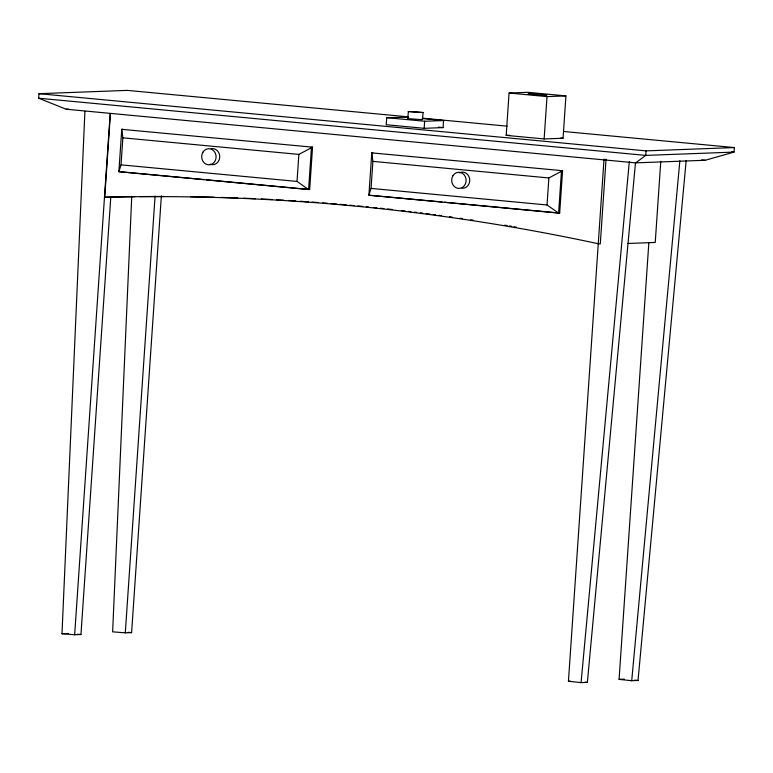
<?xml version="1.0" encoding="UTF-8"?>
<svg xmlns="http://www.w3.org/2000/svg" width="773" height="773" viewBox="0 0 773 773"><rect width="100%" height="100%" fill="white"/><g stroke="black" fill="none" stroke-linecap="round" stroke-linejoin="round"><path stroke-width="1.16" d="M110.819 196.535L80.962 634.507L74.652 634.749L61.995 633.725L84.904 111.37M131.739 196.323L112.636 631.821L125.294 632.855L131.603 632.614L161.373 195.84M563.643 131.487L734.35 147.566L734.041 152.097L705.237 160.262L635.667 162.871L66.149 109.215L38.65 98.21L38.959 93.688L127.255 90.383L408.559 116.878M74.652 634.749L110.172 113.747M606.051 159.248L600.283 243.93L598.263 243.737A2605.928 2332.982 87.9 0 0 104.722 197.25L110.413 113.757M204.004 179.539L118.878 171.664L121.767 129.323L312.553 147.16L309.664 189.501L308.591 189.54L118.878 171.664L121.023 164.852L122.868 137.826L121.767 129.323L122.839 129.284M125.294 632.855L155.073 196.071M311.48 147.199L308.591 189.54L297.016 181.433L298.861 154.407L312.553 147.16M442.011 201.966L368.895 195.221L371.784 152.88L562.57 170.707L559.681 213.048L558.608 213.087L368.895 195.221L371.05 188.399L372.886 161.373L371.784 152.88L372.857 152.832M407.989 117.196L386.703 117.68L386.22 124.733L424.164 128.308L443.084 127.603L443.567 120.54L422.222 118.53M407.758 118.627L408.366 111.476L423.092 112.529L422.473 119.68L407.758 118.627L408.521 118.482M424.164 128.308L424.648 121.255L443.567 120.54M506.189 135.372L509.069 93.031L527.998 92.325L565.933 95.9L563.053 138.241L544.124 138.947L506.189 135.372L509.736 135.236M544.124 138.947L547.013 96.606L565.933 95.9M561.498 170.746L558.608 213.087L547.033 204.98L548.878 177.954L562.57 170.707M635.522 162.407L587.374 682.385L581.074 682.617L568.435 681.264L604.032 159.054M734.35 147.566L646.054 150.88L645.745 155.402L635.667 162.871M686.173 160.513L638.025 680.491L631.715 680.723L619.076 679.37L648.856 242.596M660.77 161.335L655.243 242.442L627.676 243.476M581.074 682.617L629.328 161.441M631.715 680.723L679.863 160.745M423.092 112.529L408.231 111.573M66.149 109.215L68.546 109.128M104.722 197.25L107.872 197.125A2605.928 2332.982 87.9 0 1 135.024 196.642M110.79 196.989L117.979 196.719M61.995 633.725L68.295 633.483M568.435 681.264L570.532 681.187M619.076 679.37L624.333 679.167M128.144 632.333L131.603 632.614M77.503 634.227L80.962 634.507M509.069 93.031L547.013 96.606M422.986 118.24L507.146 126.163M386.703 117.68L424.648 121.255M731.693 151.875L734.041 152.097L645.745 155.402L38.65 98.21M560.676 138.009L563.053 138.241M438.339 127.159L443.084 127.603M38.959 93.688L646.054 150.88M701.633 159.924L705.237 160.262M122.868 137.826L298.861 154.407M372.886 161.373L548.878 177.954M121.023 164.852L297.016 181.433M371.05 188.399L547.033 204.98M206.401 179.771L309.664 189.501M444.417 202.188L559.681 213.048M634.575 680.114L638.025 680.491M585.084 682.134L587.374 682.385M459.394 172.891A8.078 7.228 87.9 0 1 469.636 178.766A8.078 7.228 87.9 0 1 461.983 188.245M211.174 148.696A8.078 7.228 87.9 0 1 219.725 157.325A8.078 7.228 87.9 0 1 210.111 164.243M139.739 196.584A2605.928 2332.982 87.9 0 1 164.533 196.506M190.516 196.728A2605.928 2332.982 87.9 0 1 214.121 197.212M221.213 197.415A2605.928 2332.982 87.9 0 1 237.736 197.965M243.64 198.197A2605.928 2332.982 87.9 0 1 255.438 198.709M261.342 198.99A2605.928 2332.982 87.9 0 1 271.961 199.531M276.676 199.792A2605.928 2332.982 87.9 0 1 283.749 200.207M288.474 200.487A2605.928 2332.982 87.9 0 1 295.547 200.941M300.262 201.251A2605.928 2332.982 87.9 0 1 308.514 201.83M312.05 202.082A2605.928 2332.982 87.9 0 1 317.945 202.526M322.66 202.884A2605.928 2332.982 87.9 0 1 327.375 203.26M330.912 203.55A2605.928 2332.982 87.9 0 1 336.796 204.043M340.333 204.343A2605.928 2332.982 87.9 0 1 346.227 204.864M349.754 205.183A2605.928 2332.982 87.9 0 1 354.469 205.618M357.996 205.956A2605.928 2332.982 87.9 0 1 362.701 206.41M366.238 206.758A2605.928 2332.982 87.9 0 1 368.586 206.99M373.301 207.473A2605.928 2332.982 87.9 0 1 376.828 207.831M380.355 208.208A2605.928 2332.982 87.9 0 1 383.881 208.584M387.408 208.971A2605.928 2332.982 87.9 0 1 392.114 209.493M401.516 210.565A2605.928 2332.982 87.9 0 1 405.042 210.971M408.569 211.396A2605.928 2332.982 87.9 0 1 410.917 211.676M414.444 212.111A2605.928 2332.982 87.9 0 1 416.792 212.401M420.319 212.836A2605.928 2332.982 87.9 0 1 422.667 213.135M426.184 213.58A2605.928 2332.982 87.9 0 1 429.711 214.034M433.228 214.498A2605.928 2332.982 87.9 0 1 435.576 214.807M439.103 215.281A2605.928 2332.982 87.9 0 1 441.441 215.599M449.654 216.73A2605.928 2332.982 87.9 0 1 452.002 217.058M460.206 218.228A2605.928 2332.982 87.9 0 1 462.554 218.575M470.757 219.783A2605.928 2332.982 87.9 0 1 473.095 220.141M504.692 225.165A2605.928 2332.982 87.9 0 1 507.03 225.561M509.368 225.948A2605.928 2332.982 87.9 0 1 511.707 226.344M514.045 226.75A2605.928 2332.982 87.9 0 1 516.383 227.146M534.336 93.746L528.027 93.987L540.675 95.176L546.984 94.944L534.336 93.746M452.939 175.722A8.078 7.228 87.9 0 0 458.36 188.38A8.078 7.228 87.9 0 0 465.423 176.901A8.078 7.228 87.9 0 0 452.939 175.722M202.922 152.165A8.078 7.228 87.9 0 0 208.343 164.823A8.078 7.228 87.9 0 0 215.406 153.344A8.078 7.228 87.9 0 0 202.922 152.165"/></g></svg>
